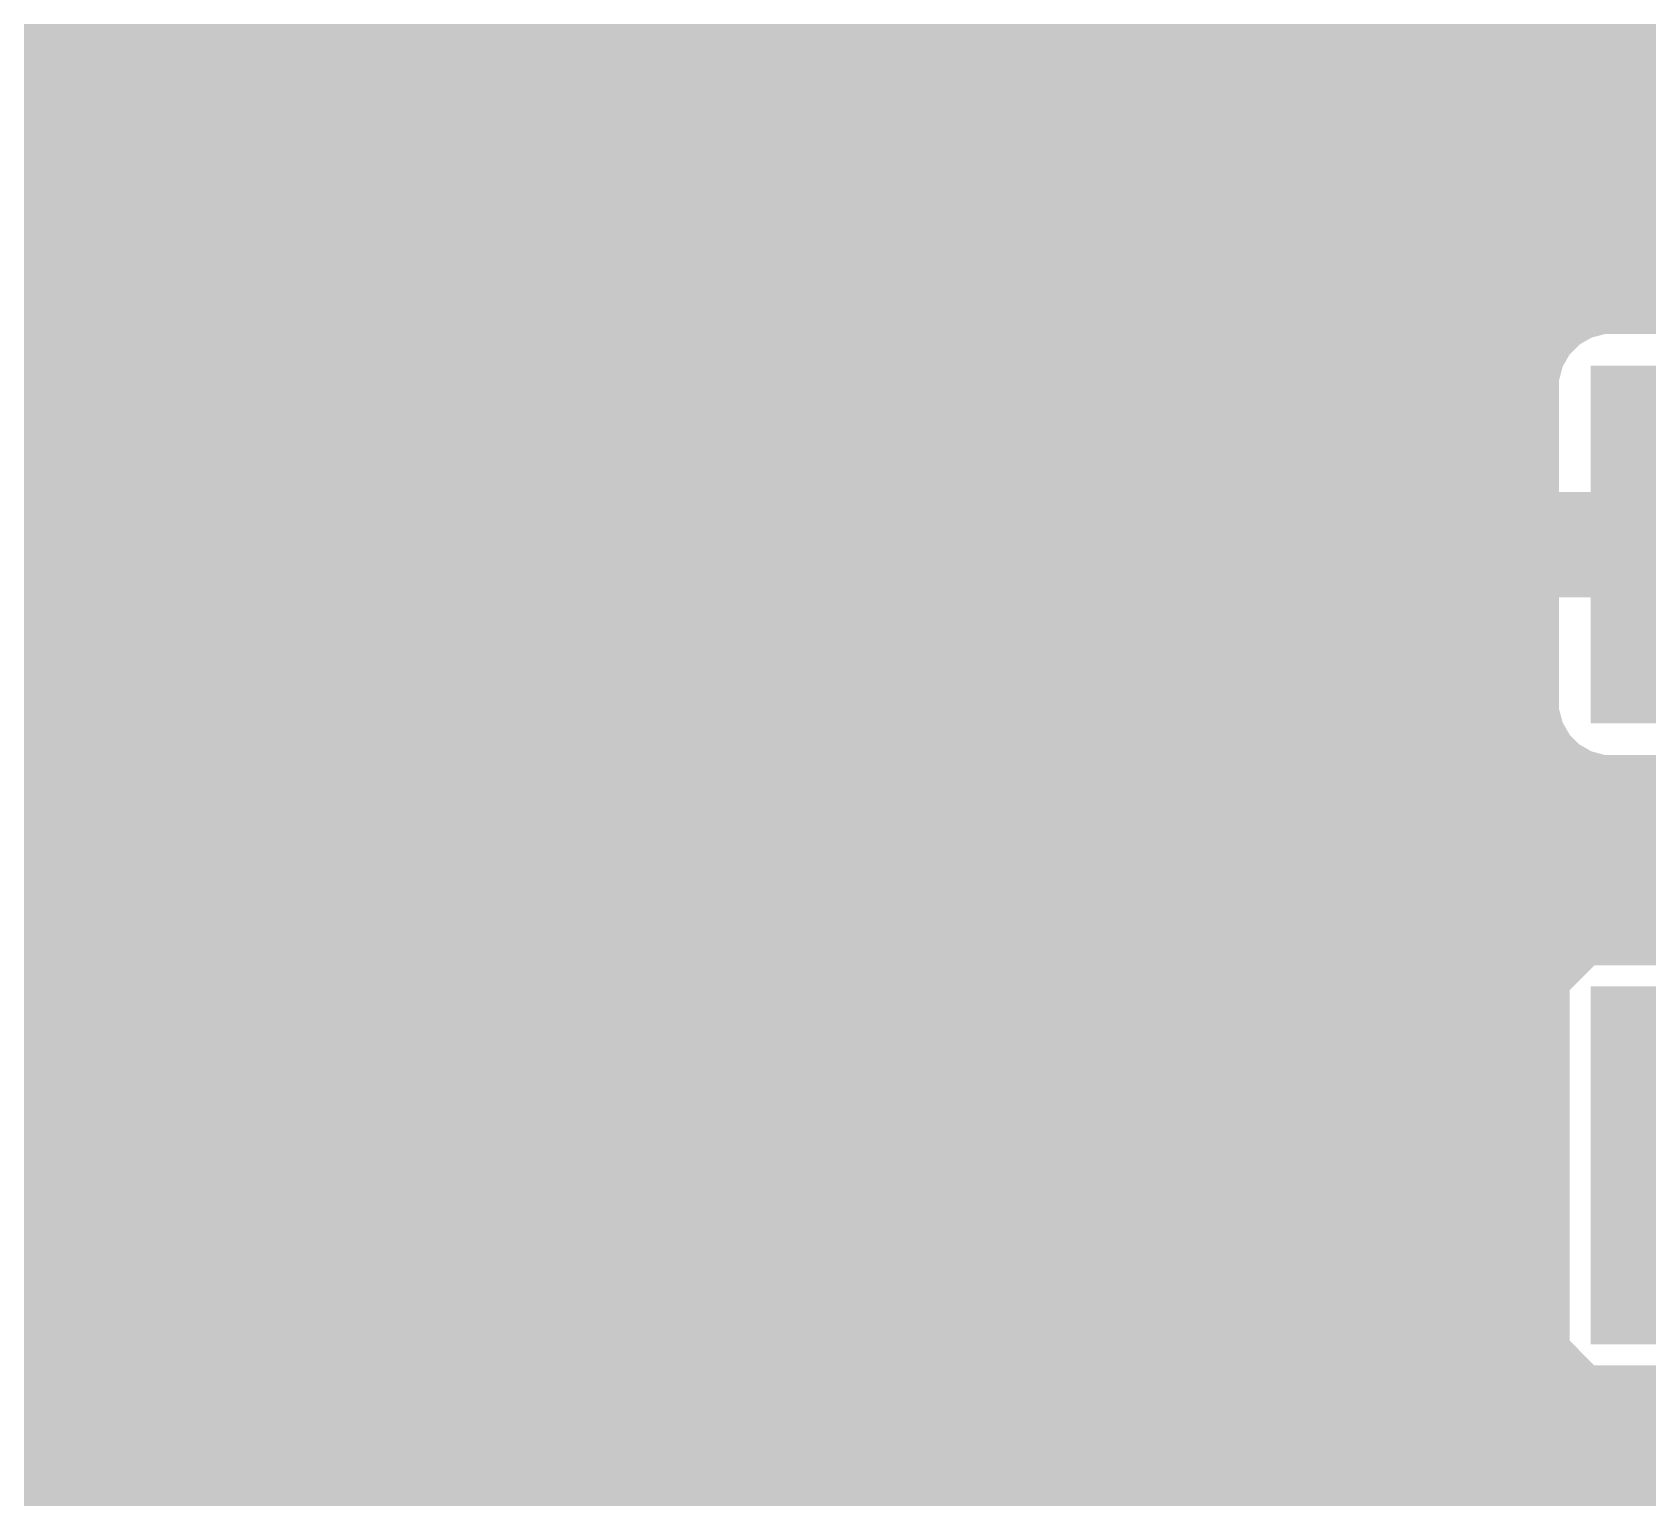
# Model space of a CAD drawing. Extents: x 0 to 10.8, y 0 to 6.1.
# Drawn here: x 1.3638 to 1.671, y 3.9535 to 4.232 of the extents above; entities that cross this region are included whole.
import ezdxf

# ---------------------------------------------------------------- set-up
doc = ezdxf.new("R2010")
doc.units = 0
for name, color, linetype in [('1', 22, 'CONTINUOUS'), ('16', 175, 'CONTINUOUS'), ('17', 82, 'CONTINUOUS'), ('21', 253, 'CONTINUOUS'), ('25', 253, 'CONTINUOUS'), ('29', 253, 'CONTINUOUS'), ('30', 253, 'CONTINUOUS')]:
    doc.layers.add(name, color=color, linetype=linetype)

# ---------------------------------------------------------------- blocks, each defined once
blk = doc.blocks.new('SQUAREP')
blk.add_solid([(-0.5, -0.5), (0.5, -0.5), (-0.5, 0.5), (0.5, 0.5)])

msp = doc.modelspace()

# ---------------------------------------------------------------- linework, layer by layer
at = {"layer": '1', "const_width": 0.016}
for points in [[(1.267083, 4.24), (1.717126, 4.24)], [(1.265154, 4.224), (1.717126, 4.224)], [(1.458398, 4.223913), (1.447004, 4.219193)], [(1.470732, 4.223913), (1.458398, 4.223913)], [(1.717126, 4.223913), (1.470732, 4.223913)], [(1.447004, 4.219193), (1.328894, 4.101083)], [(1.260866, 4.208), (1.435811, 4.208)], [(1.252882, 4.192), (1.419811, 4.192)], [(1.346457, 4.074807), (1.464567, 4.192917)], [(1.464567, 4.192917), (1.753862, 4.192917)], [(1.242146, 4.176), (1.403811, 4.176)], [(1.226146, 4.16), (1.387811, 4.16)], [(1.377453, 4.061965), (1.477406, 4.161917)], [(1.475488, 4.16), (1.646126, 4.16)], [(1.477406, 4.161917), (1.646126, 4.161917)], [(1.646126, 4.161917), (1.646126, 4.136654)], [(1.195661, 4.144), (1.371811, 4.144)], [(1.459488, 4.144), (1.646126, 4.144)], [(1.646126, 4.136654), (1.692098, 4.136654)], [(1.692098, 4.132646), (1.646126, 4.132646)], [(1.646126, 4.132646), (1.646126, 4.10228)], [(1.443488, 4.128), (1.646126, 4.128)], [(1.427488, 4.112), (1.646126, 4.112)], [(1.646126, 4.10228), (1.647354, 4.097705)], [(1.411488, 4.096), (1.648335, 4.096)], [(1.647354, 4.097705), (1.64972, 4.093598)], [(1.64972, 4.093598), (1.653071, 4.090248)], [(1.653071, 4.090248), (1.657177, 4.087882)], [(1.657177, 4.087882), (1.661752, 4.086654)], [(1.661752, 4.086654), (1.692118, 4.086654)], [(1.395488, 4.08), (1.955299, 4.08)], [(1.377453, 3.70835), (1.377453, 4.061965)], [(1.379488, 4.064), (1.777335, 4.064)], [(1.657496, 4.06265), (1.648126, 4.05328)], [(1.730752, 4.06265), (1.657496, 4.06265)], [(1.648126, 4.05328), (1.648126, 3.980024)], [(1.377453, 4.048), (1.648126, 4.048)], [(1.377453, 4.032), (1.648126, 4.032)], [(1.377453, 4.016), (1.648126, 4.016)], [(1.377453, 4), (1.648126, 4)], [(1.377453, 3.984), (1.648126, 3.984)], [(1.648126, 3.980024), (1.657496, 3.970654)], [(1.657496, 3.970654), (1.730752, 3.970654)], [(1.377453, 3.968), (1.979, 3.968)], [(1.377453, 3.952), (1.979, 3.952)]]:
    msp.add_lwpolyline(points, dxfattribs=at)
at = {"layer": '1', "const_width": 0.008}
for points in [[(1.458398, 4.227913, 1), (1.458398, 4.219913)], [(1.459929, 4.220218, 1), (1.456867, 4.227609)], [(1.470732, 4.227913, 1), (1.470732, 4.219913)], [(1.470732, 4.219913, 1), (1.470732, 4.227913)], [(1.445473, 4.222888, 1), (1.448535, 4.215498)], [(1.449832, 4.216364, 1), (1.444176, 4.222021)], [(1.435811, 4.204, 1), (1.435811, 4.212)], [(1.419811, 4.188, 1), (1.419811, 4.196)], [(1.464567, 4.196917, 1), (1.464567, 4.188917)], [(1.467395, 4.190089, 1), (1.461739, 4.195746)], [(1.403811, 4.172, 1), (1.403811, 4.18)], [(1.387811, 4.156, 1), (1.387811, 4.164)], [(1.475488, 4.164, 1), (1.475488, 4.156)], [(1.477406, 4.165917, 1), (1.477406, 4.157917)], [(1.480234, 4.159089, 1), (1.474577, 4.164746)], [(1.650126, 4.161917, 1), (1.642126, 4.161917)], [(1.646126, 4.157917, 1), (1.646126, 4.165917)], [(1.646126, 4.156, 1), (1.646126, 4.164)], [(1.371811, 4.14, 1), (1.371811, 4.148)], [(1.459488, 4.148, 1), (1.459488, 4.14)], [(1.646126, 4.14, 1), (1.646126, 4.148)], [(1.646126, 4.140654, 1), (1.646126, 4.132654)], [(1.642126, 4.136654, 1), (1.650126, 4.136654)], [(1.646126, 4.136646, 1), (1.646126, 4.128646)], [(1.650126, 4.132646, 1), (1.642126, 4.132646)], [(1.443488, 4.132, 1), (1.443488, 4.124)], [(1.646126, 4.124, 1), (1.646126, 4.132)], [(1.427488, 4.116, 1), (1.427488, 4.108)], [(1.646126, 4.108, 1), (1.646126, 4.116)], [(1.649989, 4.103317, 1), (1.642263, 4.101242)], [(1.411488, 4.1, 1), (1.411488, 4.092)], [(1.642126, 4.10228, 1), (1.650126, 4.10228)], [(1.65082, 4.099702, 1), (1.643889, 4.095708)], [(1.648335, 4.092, 1), (1.648335, 4.1)], [(1.643491, 4.096667, 1), (1.651217, 4.098742)], [(1.652549, 4.096427, 1), (1.646892, 4.09077)], [(1.646255, 4.091601, 1), (1.653186, 4.095595)], [(1.655068, 4.093714, 1), (1.651074, 4.086782)], [(1.650242, 4.08742, 1), (1.655899, 4.093076)], [(1.658214, 4.091745, 1), (1.65614, 4.084019)], [(1.65518, 4.084416, 1), (1.659174, 4.091348)], [(1.661752, 4.090654, 1), (1.661752, 4.082654)], [(1.660715, 4.08279, 1), (1.662789, 4.090517)], [(1.395488, 4.084, 1), (1.395488, 4.076)], [(1.381453, 4.061965, 1), (1.373453, 4.061965)], [(1.379488, 4.068, 1), (1.379488, 4.06)], [(1.657496, 4.06665, 1), (1.657496, 4.05865)], [(1.660324, 4.059821, 1), (1.654668, 4.065478)], [(1.374624, 4.064793, 1), (1.380281, 4.059136)], [(1.652126, 4.05328, 1), (1.644126, 4.05328)], [(1.645298, 4.056108, 1), (1.650954, 4.050451)], [(1.377453, 4.052, 1), (1.377453, 4.044)], [(1.648126, 4.044, 1), (1.648126, 4.052)], [(1.377453, 4.036, 1), (1.377453, 4.028)], [(1.648126, 4.028, 1), (1.648126, 4.036)], [(1.377453, 4.02, 1), (1.377453, 4.012)], [(1.648126, 4.012, 1), (1.648126, 4.02)], [(1.377453, 4.004, 1), (1.377453, 3.996)], [(1.648126, 3.996, 1), (1.648126, 4.004)], [(1.377453, 3.988, 1), (1.377453, 3.98)], [(1.648126, 3.98, 1), (1.648126, 3.988)], [(1.650954, 3.982852, 1), (1.645298, 3.977195)], [(1.644126, 3.980024, 1), (1.652126, 3.980024)], [(1.657496, 3.974654, 1), (1.657496, 3.966654)], [(1.377453, 3.972, 1), (1.377453, 3.964)], [(1.654668, 3.967825, 1), (1.660324, 3.973482)], [(1.377453, 3.956, 1), (1.377453, 3.948)]]:
    msp.add_lwpolyline(points, format="xyb", dxfattribs=at)
at = {"layer": '16'}
for points, const_width in [([(1.659866, 4.474559), (1.2005, 4.015197)], 0.016), ([(1.69, 4.475), (1.175, 3.96)], 0.01), ([(1.225413, 3.980717), (1.698697, 4.454)], 0.016), ([(1.267083, 4.24), (1.425307, 4.24)], 0.016), ([(1.484697, 4.24), (1.717126, 4.24)], 0.016), ([(1.265154, 4.224), (1.409307, 4.224)], 0.016), ([(1.468697, 4.224), (1.717126, 4.224)], 0.016), ([(1.260866, 4.208), (1.393307, 4.208)], 0.016), ([(1.452697, 4.208), (4.368303, 4.208)], 0.016), ([(1.252882, 4.192), (1.377307, 4.192)], 0.016), ([(1.436697, 4.192), (4.352303, 4.192)], 0.016), ([(1.657177, 4.181421), (1.653071, 4.179055)], 0.016), ([(1.661752, 4.18265), (1.657177, 4.181421)], 0.016), ([(1.692118, 4.18265), (1.661752, 4.18265)], 0.016), ([(1.653071, 4.179055), (1.64972, 4.175705)], 0.016), ([(1.242146, 4.176), (1.361307, 4.176)], 0.016), ([(1.420697, 4.176), (1.650016, 4.176)], 0.016), ([(1.64972, 4.175705), (1.647354, 4.171598)], 0.016), ([(1.647354, 4.171598), (1.646126, 4.167024)], 0.016), ([(1.646126, 4.167024), (1.646126, 4.136654)], 0.016), ([(1.404697, 4.16), (1.646126, 4.16)], 0.016), ([(1.388697, 4.144), (1.646126, 4.144)], 0.016), ([(1.646126, 4.136654), (1.692098, 4.136654)], 0.016), ([(1.692098, 4.132646), (1.646126, 4.132646)], 0.016), ([(1.646126, 4.132646), (1.646126, 4.10228)], 0.016), ([(1.372697, 4.128), (1.646126, 4.128)], 0.016), ([(1.356697, 4.112), (1.646126, 4.112)], 0.016), ([(1.646126, 4.10228), (1.647354, 4.097705)], 0.016), ([(1.340697, 4.096), (1.648335, 4.096)], 0.016), ([(1.647354, 4.097705), (1.64972, 4.093598)], 0.016), ([(1.64972, 4.093598), (1.653071, 4.090248)], 0.016), ([(1.653071, 4.090248), (1.657177, 4.087882)], 0.016), ([(1.657177, 4.087882), (1.661752, 4.086654)], 0.016), ([(1.661752, 4.086654), (1.692118, 4.086654)], 0.016), ([(1.324697, 4.08), (4.240303, 4.08)], 0.016), ([(1.308697, 4.064), (1.777335, 4.064)], 0.016), ([(1.657496, 4.06265), (1.648126, 4.05328)], 0.016), ([(1.730752, 4.06265), (1.657496, 4.06265)], 0.016), ([(1.648126, 4.05328), (1.648126, 3.980024)], 0.016), ([(1.292697, 4.048), (1.648126, 4.048)], 0.016), ([(1.276697, 4.032), (1.648126, 4.032)], 0.016), ([(1.260697, 4.016), (1.648126, 4.016)], 0.016), ([(1.244697, 4), (1.648126, 4)], 0.016), ([(1.228697, 3.984), (1.648126, 3.984)], 0.016), ([(1.648126, 3.980024), (1.657496, 3.970654)], 0.016), ([(1.657496, 3.970654), (1.709646, 3.970654)], 0.016), ([(1.229177, 3.968), (1.712299, 3.968)], 0.016), ([(1.229177, 3.952), (1.728299, 3.952)], 0.016)]:
    msp.add_lwpolyline(points, dxfattribs=dict(at, const_width=const_width))
at = {"layer": '16', "const_width": 0.008}
for points in [[(1.425307, 4.236, 1), (1.425307, 4.244)], [(1.484697, 4.244, 1), (1.484697, 4.236)], [(1.409307, 4.22, 1), (1.409307, 4.228)], [(1.468697, 4.228, 1), (1.468697, 4.22)], [(1.393307, 4.204, 1), (1.393307, 4.212)], [(1.452697, 4.212, 1), (1.452697, 4.204)], [(1.377307, 4.188, 1), (1.377307, 4.196)], [(1.436697, 4.196, 1), (1.436697, 4.188)], [(1.659174, 4.177955, 1), (1.65518, 4.184887)], [(1.661752, 4.18665, 1), (1.661752, 4.17865)], [(1.662789, 4.178786, 1), (1.660715, 4.186513)], [(1.651074, 4.182521, 1), (1.655068, 4.175589)], [(1.655899, 4.176227, 1), (1.650242, 4.181884)], [(1.65614, 4.185284, 1), (1.658214, 4.177558)], [(1.361307, 4.172, 1), (1.361307, 4.18)], [(1.420697, 4.18, 1), (1.420697, 4.172)], [(1.653186, 4.173708, 1), (1.646255, 4.177702)], [(1.650016, 4.172, 1), (1.650016, 4.18)], [(1.646892, 4.178533, 1), (1.652549, 4.172876)], [(1.643889, 4.173595, 1), (1.65082, 4.169601)], [(1.651217, 4.170561, 1), (1.643491, 4.172636)], [(1.650126, 4.167024, 1), (1.642126, 4.167024)], [(1.642263, 4.168061, 1), (1.649989, 4.165986)], [(1.404697, 4.164, 1), (1.404697, 4.156)], [(1.646126, 4.156, 1), (1.646126, 4.164)], [(1.388697, 4.148, 1), (1.388697, 4.14)], [(1.646126, 4.14, 1), (1.646126, 4.148)], [(1.646126, 4.140654, 1), (1.646126, 4.132654)], [(1.642126, 4.136654, 1), (1.650126, 4.136654)], [(1.646126, 4.136646, 1), (1.646126, 4.128646)], [(1.650126, 4.132646, 1), (1.642126, 4.132646)], [(1.372697, 4.132, 1), (1.372697, 4.124)], [(1.646126, 4.124, 1), (1.646126, 4.132)], [(1.646126, 4.108, 1), (1.646126, 4.116)], [(1.649989, 4.103317, 1), (1.642263, 4.101242)], [(1.642126, 4.10228, 1), (1.650126, 4.10228)], [(1.65082, 4.099702, 1), (1.643889, 4.095708)], [(1.648335, 4.092, 1), (1.648335, 4.1)], [(1.643491, 4.096667, 1), (1.651217, 4.098742)], [(1.652549, 4.096427, 1), (1.646892, 4.09077)], [(1.646255, 4.091601, 1), (1.653186, 4.095595)], [(1.655068, 4.093714, 1), (1.651074, 4.086782)], [(1.650242, 4.08742, 1), (1.655899, 4.093076)], [(1.658214, 4.091745, 1), (1.65614, 4.084019)], [(1.65518, 4.084416, 1), (1.659174, 4.091348)], [(1.661752, 4.090654, 1), (1.661752, 4.082654)], [(1.660715, 4.08279, 1), (1.662789, 4.090517)], [(1.657496, 4.06665, 1), (1.657496, 4.05865)], [(1.660324, 4.059821, 1), (1.654668, 4.065478)], [(1.652126, 4.05328, 1), (1.644126, 4.05328)], [(1.645298, 4.056108, 1), (1.650954, 4.050451)], [(1.648126, 4.044, 1), (1.648126, 4.052)], [(1.648126, 4.028, 1), (1.648126, 4.036)], [(1.648126, 4.012, 1), (1.648126, 4.02)], [(1.648126, 3.996, 1), (1.648126, 4.004)], [(1.648126, 3.98, 1), (1.648126, 3.988)], [(1.650954, 3.982852, 1), (1.645298, 3.977195)], [(1.644126, 3.980024, 1), (1.652126, 3.980024)], [(1.657496, 3.974654, 1), (1.657496, 3.966654)], [(1.654668, 3.967825, 1), (1.660324, 3.973482)]]:
    msp.add_lwpolyline(points, format="xyb", dxfattribs=at)
at = {"layer": '21', "const_width": 0.005}
for points in [[(1.562126, 3.966654), (1.562126, 4.498654)], [(2.062126, 3.966654), (1.570126, 3.966654)]]:
    msp.add_lwpolyline(points, dxfattribs=at)
at = {"layer": '21', "const_width": 0.0025}
for points in [[(1.570126, 3.967904, 1), (1.570126, 3.965404)], [(1.560876, 3.966654, 1), (1.563376, 3.966654)]]:
    msp.add_lwpolyline(points, format="xyb", dxfattribs=at)
at = {"layer": '25', "const_width": 0.006}
for points in [[(1.379512, 4.072063), (1.368839, 4.061386)], [(1.390189, 4.072063), (1.379512, 4.072063)], [(1.43289, 4.029362), (1.390189, 4.072063)], [(1.43289, 4.072063), (1.43289, 4.029362)], [(1.368839, 4.061386), (1.368839, 4.040035)], [(1.368839, 4.040035), (1.379512, 4.029362)], [(1.368839, 3.964909), (1.43289, 4.00761)], [(1.368839, 4.00761), (1.43289, 3.964909)]]:
    msp.add_lwpolyline(points, dxfattribs=at)
at = {"layer": '25', "const_width": 0.003}
for points in [[(1.379512, 4.073563, 1), (1.379512, 4.070563)], [(1.380573, 4.071003, 1), (1.378451, 4.073123)], [(1.39125, 4.073124, 1), (1.389128, 4.071002)], [(1.390189, 4.070563, 1), (1.390189, 4.073563)], [(1.43439, 4.072063, 1), (1.43139, 4.072063)], [(1.370339, 4.061386, 1), (1.367339, 4.061386)], [(1.367778, 4.062446, 1), (1.369899, 4.060325)], [(1.369899, 4.041096, 1), (1.367778, 4.038975)], [(1.367339, 4.040035, 1), (1.370339, 4.040035)], [(1.378451, 4.028302, 1), (1.380572, 4.030423)], [(1.43139, 4.029362, 1), (1.43439, 4.029362)], [(1.431829, 4.028302, 1), (1.43395, 4.030423)], [(1.369671, 4.008858, 1), (1.368007, 4.006362)], [(1.433722, 4.006362, 1), (1.432058, 4.008858)], [(1.368007, 3.966158, 1), (1.369671, 3.963661)], [(1.432058, 3.963661, 1), (1.433722, 3.966158)]]:
    msp.add_lwpolyline(points, format="xyb", dxfattribs=at)

# ---------------------------------------------------------------- block references
at = {"layer": '17', "xscale": 0.06, "yscale": 0.06, "rotation": 180}
for p in [(1.694126, 4.134654), (1.694126, 4.134654), (1.694126, 4.016654), (1.694126, 4.016654)]:
    msp.add_blockref('SQUAREP', p, dxfattribs=at)
at = {"layer": '29', "xscale": 0.068, "yscale": 0.068, "rotation": 180}
for p in [(1.694126, 4.134654), (1.694126, 4.016654)]:
    msp.add_blockref('SQUAREP', p, dxfattribs=at)
at = {"layer": '30', "xscale": 0.068, "yscale": 0.068, "rotation": 180}
for p in [(1.694126, 4.134654), (1.694126, 4.016654)]:
    msp.add_blockref('SQUAREP', p, dxfattribs=at)

doc.saveas('drawing.dxf')
